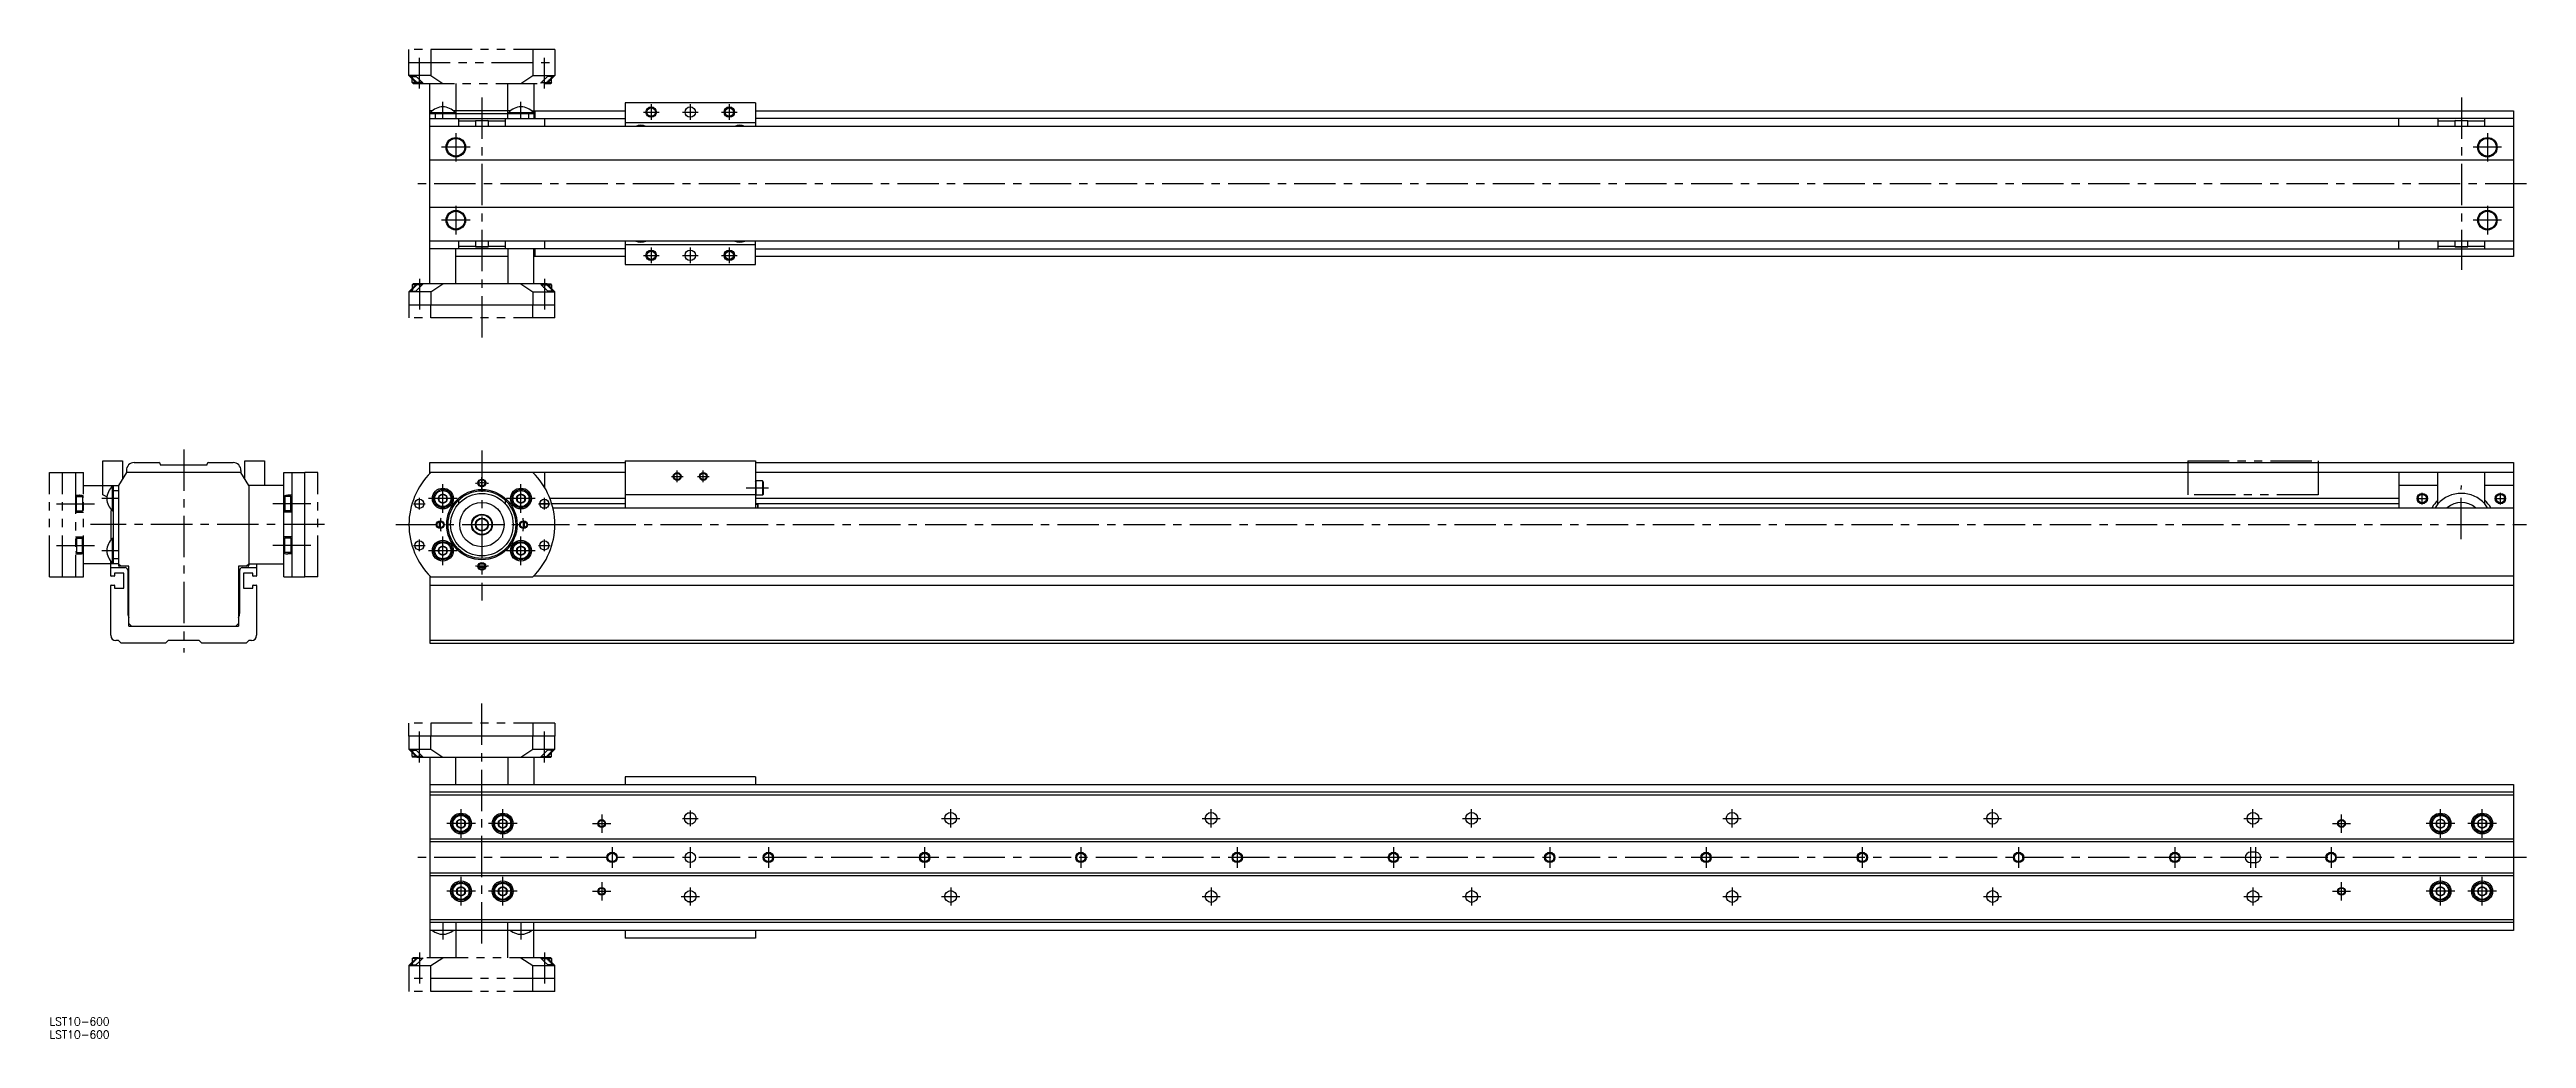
# Model space of a CAD drawing. Extents: x 0 to 951, y -8 to 372.
import ezdxf

# ---------------------------------------------------------------- set-up
doc = ezdxf.new("R2010")
doc.units = 0
doc.header["$LTSCALE"] = 0.5
doc.linetypes.add('CENTER', pattern=[50.8, 31.75, -6.35, 6.35, -6.35])
doc.linetypes.add('PHANTOM', pattern=[63.5, 31.75, -6.35, 6.35, -6.35, 6.35, -6.35])
for name, color, linetype in [('MSM_CENTER', 1, 'CENTER'), ('MSM_CONTINUOUS', 7, 'CONTINUOUS'), ('MSM_IMAGINARY', 6, 'PHANTOM'), ('MSM_NARROW', 5, 'CONTINUOUS'), ('MSM_PART_NUMBER', 7, 'CONTINUOUS')]:
    doc.layers.add(name, color=color, linetype=linetype)
doc.styles.get("Standard").update_dxf_attribs({"font": 'txt.shx', "height": 3, "bigfont": 'bigfont.shx'})

msp = doc.modelspace()

# ---------------------------------------------------------------- linework, layer by layer
at = {"layer": 'MSM_CENTER'}
for p, q in [((142, 356.64), (142, 368.49)), ((190, 356.64), (190, 368.49)), ((166, 353.2), (166, 260.07)), ((926, 353.2), (926, 287.04)), ((151, 345.41), (151, 351.62)), ((181, 345.41), (181, 351.62)), ((228, 347.64), (234, 347.64)), ((231, 350.64), (231, 344.64)), ((243, 347.64), (249, 347.64)), ((246, 350.64), (246, 344.64)), ((258, 347.64), (264, 347.64)), ((261, 350.64), (261, 344.64)), ((161.45, 334.14), (150.55, 334.14)), ((156, 339.59), (156, 328.69)), ((941.45, 334.14), (930.55, 334.14)), ((936, 339.59), (936, 328.69)), ((951, 320.14), (141, 320.14)), ((161.45, 306.14), (150.55, 306.14)), ((156, 311.59), (156, 300.69)), ((941.45, 306.14), (930.55, 306.14)), ((936, 311.59), (936, 300.69)), ((231, 295.64), (231, 289.64)), ((246, 295.64), (246, 289.64)), ((261, 295.64), (261, 289.64)), ((228, 292.64), (234, 292.64)), ((243, 292.64), (249, 292.64)), ((258, 292.64), (264, 292.64)), ((142, 283.64), (142, 271.79)), ((190, 283.64), (190, 271.79)), ((51.5, 218.06), (51.5, 140.11)), ((166, 217.76), (166, 160.13)), ((241, 205.51), (241, 210.01)), ((251, 205.51), (251, 210.01)), ((151, 193.76), (151, 204.76)), ((166, 203.01), (166, 207.51)), ((181, 193.76), (181, 204.76)), ((238.75, 207.76), (243.25, 207.76)), ((248.75, 207.76), (253.25, 207.76)), ((276, 203.26), (267.5, 203.26)), ((911, 197.01), (911, 201.51)), ((925.88, 183.64), (926, 204.28)), ((941, 197.01), (941, 201.51)), ((2.64, 197.26), (17.22, 197.26)), ((26.23, 199.26), (20.02, 199.26)), ((100.36, 197.26), (85.78, 197.26)), ((139.75, 197.26), (144.25, 197.26)), ((142, 195.01), (142, 199.51)), ((156.5, 199.26), (145.5, 199.26)), ((186.5, 199.26), (175.5, 199.26)), ((187.75, 197.26), (192.25, 197.26)), ((190, 195.01), (190, 199.51)), ((908.75, 199.26), (913.25, 199.26)), ((938.75, 199.26), (943.25, 199.26)), ((2.64, 181.26), (17.22, 181.26)), ((105.63, 189.26), (15.78, 189.26)), ((100.36, 181.26), (85.78, 181.26)), ((133, 189.26), (951, 189.26)), ((139.75, 181.26), (144.25, 181.26)), ((142, 179.01), (142, 183.51)), ((151, 173.76), (151, 184.76)), ((181, 173.76), (181, 184.76)), ((187.75, 181.26), (192.25, 181.26)), ((190, 179.01), (190, 183.51)), ((26.23, 179.26), (20.02, 179.26)), ((156.5, 179.26), (145.5, 179.26)), ((186.5, 179.26), (175.5, 179.26)), ((166, 28.5), (166, 121.5)), ((142, 98), (142, 109.85)), ((190, 98), (190, 109.85)), ((158, 69), (158, 80)), ((174, 69), (174, 80)), ((212, 78), (212, 71)), ((243, 76.5), (249, 76.5)), ((246, 79.5), (246, 73.5)), ((342.5, 76.5), (349.5, 76.5)), ((346, 73), (346, 80)), ((442.5, 76.5), (449.5, 76.5)), ((446, 73), (446, 80)), ((542.5, 76.5), (549.5, 76.5)), ((546, 73), (546, 80)), ((642.5, 76.5), (649.5, 76.5)), ((646, 73), (646, 80)), ((742.5, 76.5), (749.5, 76.5)), ((746, 73), (746, 80)), ((842.5, 76.5), (849.5, 76.5)), ((846, 73), (846, 80)), ((880, 71), (880, 78)), ((918, 69), (918, 80)), ((934, 69), (934, 80)), ((163.5, 74.5), (152.5, 74.5)), ((179.5, 74.5), (168.5, 74.5)), ((208.5, 74.5), (215.5, 74.5)), ((876.5, 74.5), (883.5, 74.5)), ((923.5, 74.5), (912.5, 74.5)), ((939.5, 74.5), (928.5, 74.5)), ((951, 61.5), (141, 61.5)), ((216, 65.5), (216, 57.5)), ((246, 65.5), (246, 57.5)), ((276, 65.5), (276, 57.5)), ((336, 65.5), (336, 57.5)), ((396, 65.5), (396, 57.5)), ((456, 65.5), (456, 57.5)), ((516, 65.5), (516, 57.5)), ((576, 65.5), (576, 57.5)), ((636, 65.5), (636, 57.5)), ((696, 65.5), (696, 57.5)), ((756, 65.5), (756, 57.5)), ((816, 65.5), (816, 57.5)), ((845, 65.5), (845, 57.5)), ((847, 65.5), (847, 57.5)), ((876, 65.5), (876, 57.5)), ((163.5, 48.5), (152.5, 48.5)), ((158, 43), (158, 54)), ((179.5, 48.5), (168.5, 48.5)), ((174, 43), (174, 54)), ((208.5, 48.5), (215.5, 48.5)), ((212, 52), (212, 45)), ((246, 50), (246, 43)), ((346, 50), (346, 43)), ((446, 50), (446, 43)), ((546, 50), (546, 43)), ((646, 50), (646, 43)), ((746, 50), (746, 43)), ((846, 50), (846, 43)), ((876.5, 48.5), (883.5, 48.5)), ((880, 45), (880, 52)), ((923.5, 48.5), (912.5, 48.5)), ((918, 43), (918, 54)), ((939.5, 48.5), (928.5, 48.5)), ((934, 43), (934, 54)), ((242.5, 46.5), (249.5, 46.5)), ((342.5, 46.5), (349.5, 46.5)), ((442.5, 46.5), (449.5, 46.5)), ((542.5, 46.5), (549.5, 46.5)), ((642.5, 46.5), (649.5, 46.5)), ((742.5, 46.5), (749.5, 46.5)), ((842.5, 46.5), (849.5, 46.5)), ((151, 36.23), (151, 30.02)), ((181, 36.23), (181, 30.02)), ((142, 25), (142, 13.15)), ((190, 25), (190, 13.15))]:
    msp.add_line(p, q, dxfattribs=at)
for start, end in [(81.0384, 98.9616), (171.0384, 188.9616), (351.0384, 8.9616), (261.0384, 278.9616)]:
    msp.add_arc((166, 189.26), 16, start, end, dxfattribs=at)
at = {"layer": 'MSM_CONTINUOUS'}
for p, q in [((146, 281.64), (146, 348.14)), ((147.01, 348.14), (146, 348.14)), ((146, 347.14), (186, 347.14)), ((146, 345.14), (221, 345.14)), ((146.3, 347.43), (155.7, 347.43)), ((146.3, 347.43), (146.3, 347.14)), ((148, 347.14), (148, 345.14)), ((177.01, 348.14), (154.99, 348.14)), ((155.7, 347.14), (155.7, 347.43)), ((157, 345.14), (157, 342.14)), ((163.5, 344.14), (157, 344.14)), ((163.7, 344.44), (163.5, 344.24)), ((163.5, 344.24), (163.5, 342.14)), ((168.5, 344.24), (163.5, 344.24)), ((163.7, 344.44), (168.3, 344.44)), ((168.5, 344.24), (168.3, 344.44)), ((168.5, 342.14), (168.5, 344.24)), ((175, 344.14), (168.5, 344.14)), ((175, 342.14), (175, 345.14)), ((176.3, 347.43), (185.7, 347.43)), ((176.3, 347.43), (176.3, 347.14)), ((184, 345.14), (184, 347.14)), ((185.01, 348.14), (221, 348.14)), ((185.7, 347.14), (185.7, 347.43)), ((186, 347.14), (186, 345.14)), ((186.5, 345.14), (186.5, 348.14)), ((190, 345.14), (190, 342.14)), ((271, 351.14), (221, 351.14)), ((221, 351.14), (221, 342.14)), ((221, 343.64), (271, 343.64)), ((271, 351.14), (271, 342.14)), ((271, 348.14), (946, 348.14)), ((946, 345.14), (271, 345.14)), ((902, 342.14), (902, 345.14)), ((917, 345.14), (917, 342.14)), ((923.5, 344.14), (917, 344.14)), ((923.7, 344.44), (923.5, 344.24)), ((923.5, 344.24), (923.5, 342.14)), ((928.5, 344.24), (923.5, 344.24)), ((923.7, 344.44), (928.3, 344.44)), ((928.5, 344.24), (928.3, 344.44)), ((928.5, 342.14), (928.5, 344.24)), ((935, 344.14), (928.5, 344.14)), ((935, 342.14), (935, 345.14)), ((946, 348.14), (946, 292.14)), ((946, 342.14), (146, 342.14)), ((946, 329.14), (146, 329.14)), ((146, 311.14), (946, 311.14)), ((946, 298.14), (146, 298.14)), ((221, 295.14), (146, 295.14)), ((156, 281.64), (156, 295.14)), ((157, 298.14), (157, 295.14)), ((157, 296.14), (163.5, 296.14)), ((163.5, 298.14), (163.5, 296.04)), ((163.5, 296.04), (163.7, 295.84)), ((163.5, 296.04), (168.5, 296.04)), ((168.3, 295.84), (163.7, 295.84)), ((168.3, 295.84), (168.5, 296.04)), ((168.5, 296.04), (168.5, 298.14)), ((168.5, 296.14), (175, 296.14)), ((175, 295.14), (175, 298.14)), ((176, 295.14), (176, 281.64)), ((186, 281.64), (186, 295.14)), ((186.5, 292.14), (186.5, 295.14)), ((190, 298.14), (190, 295.14)), ((221, 298.14), (221, 289.14)), ((271, 296.64), (221, 296.64)), ((271, 289.14), (271, 298.14)), ((271, 295.14), (946, 295.14)), ((902, 295.14), (902, 298.14)), ((917, 298.14), (917, 295.14)), ((917, 296.14), (923.5, 296.14)), ((923.5, 298.14), (923.5, 296.04)), ((923.5, 296.04), (923.7, 295.84)), ((923.5, 296.04), (928.5, 296.04)), ((928.3, 295.84), (923.7, 295.84)), ((928.3, 295.84), (928.5, 296.04)), ((928.5, 296.04), (928.5, 298.14)), ((928.5, 296.14), (935, 296.14)), ((935, 295.14), (935, 298.14)), ((176, 292.14), (156, 292.14)), ((221, 292.14), (186, 292.14)), ((221, 289.14), (271, 289.14)), ((946, 292.14), (271, 292.14)), ((141, 281.64), (138, 278.64)), ((138, 278.64), (138, 273.64)), ((146.4, 278.64), (138, 278.64)), ((191, 281.64), (141, 281.64)), ((146.4, 278.64), (151, 281.64)), ((146.4, 278.64), (146.4, 273.64)), ((181, 281.64), (185.6, 278.64)), ((185.6, 278.64), (185.6, 273.64)), ((185.6, 278.64), (194, 278.64)), ((194, 278.64), (191, 281.64)), ((194, 273.64), (194, 278.64)), ((138, 273.64), (194, 273.64)), ((20.5, 200.76), (20.5, 213.76)), ((20.5, 213.76), (28, 213.76)), ((29.5, 209.26), (26.5, 204.26)), ((28, 213.76), (28, 206.76)), ((29.5, 210.06), (29.5, 209.26)), ((73.5, 209.26), (29.5, 209.26)), ((32.5, 213.06), (42, 213.06)), ((42.5, 212.56), (42.5, 212.26)), ((42.5, 212.26), (60.5, 212.26)), ((60.5, 212.26), (60.5, 212.56)), ((61, 213.06), (70.5, 213.06)), ((73.5, 210.06), (73.5, 209.26)), ((76.5, 204.26), (73.5, 209.26)), ((75, 206.76), (75, 213.76)), ((75, 213.76), (82.5, 213.76)), ((82.5, 213.76), (82.5, 204.26)), ((90, 209.26), (98, 209.26)), ((90, 169.26), (90, 209.26)), ((93, 209.26), (93, 169.26)), ((98, 169.26), (98, 209.26)), ((146, 208.85), (146, 213.06)), ((146, 213.06), (221, 213.06)), ((221, 209.26), (146, 209.26)), ((190, 209.26), (190, 203.68)), ((221, 213.76), (271, 213.76)), ((221, 213.76), (221, 195.76)), ((271, 213.76), (271, 195.76)), ((271, 213.06), (946, 213.06)), ((946, 209.26), (271, 209.26)), ((902, 209.26), (902, 195.76)), ((917, 197.2), (917, 209.26)), ((935, 197.2), (935, 209.26)), ((946, 213.06), (946, 143.76)), ((22.03, 199.87), (20.5, 200.76)), ((24.21, 194.56), (24.21, 203.96)), ((24.5, 203.96), (24.21, 203.96)), ((24.5, 174.26), (24.5, 204.26)), ((24.5, 204.26), (26.5, 204.26)), ((26.5, 202.26), (24.5, 202.26)), ((26.5, 204.26), (26.5, 173.76)), ((90, 204.26), (76.5, 204.26)), ((76.5, 204.26), (76.5, 173.76)), ((93, 200.51), (91.51, 200.51)), ((151, 200.99), (149.5, 200.12)), ((149.5, 200.12), (149.5, 198.39)), ((152.5, 200.12), (151, 200.99)), ((152.5, 198.39), (152.5, 200.12)), ((181, 200.99), (179.5, 200.12)), ((179.5, 200.12), (179.5, 198.39)), ((182.5, 200.12), (181, 200.99)), ((182.5, 198.39), (182.5, 200.12)), ((190, 204.26), (189.64, 204.26)), ((271, 200.76), (221, 200.76)), ((271, 205.71), (271.3, 206.01)), ((271, 200.81), (271.3, 200.51)), ((273.7, 206.01), (271.3, 206.01)), ((271.3, 200.51), (271.3, 206.01)), ((273.7, 200.51), (271.3, 200.51)), ((274, 205.71), (273.7, 206.01)), ((273.7, 206.01), (273.7, 200.51)), ((273.7, 200.51), (274, 200.81)), ((274, 205.71), (274, 200.81)), ((917, 204.26), (902, 204.26)), ((946, 204.26), (935, 204.26)), ((23.5, 193.76), (23.5, 183.27)), ((24.21, 194.56), (24.5, 194.56)), ((93, 194.01), (90, 194.01)), ((149.5, 198.39), (151, 197.53)), ((151, 197.53), (152.5, 198.39)), ((157, 198.64), (157, 197.2)), ((175, 197.2), (175, 198.64)), ((179.5, 198.39), (181, 197.53)), ((181, 197.53), (182.5, 198.39)), ((191.75, 197.18), (188.25, 197.18)), ((189.1, 195.76), (190.9, 195.76)), ((190, 199.01), (190, 195.76)), ((192.11, 199.38), (221, 199.38)), ((221, 197.18), (192.85, 197.18)), ((193.23, 195.76), (946, 195.76)), ((271, 199.38), (902, 199.38)), ((902, 197.18), (271, 197.18)), ((271.5, 197.06), (272, 197.06)), ((272, 195.76), (272, 197.06)), ((272, 197.06), (272, 195.76)), ((272, 196.66), (272, 195.76)), ((917, 197.2), (915.91, 195.76)), ((936.09, 195.76), (935, 197.2)), ((24.21, 174.56), (24.21, 183.96)), ((24.5, 183.96), (24.21, 183.96)), ((93, 184.51), (90, 184.51)), ((151, 180.99), (149.5, 180.12)), ((152.5, 180.12), (151, 180.99)), ((181, 180.99), (179.5, 180.12)), ((182.5, 180.12), (181, 180.99)), ((23.5, 169.66), (23.5, 175.25)), ((23.5, 172.76), (29, 172.76)), ((24.21, 174.56), (24.5, 174.56)), ((24.5, 176.26), (26.5, 176.26)), ((26.5, 174.26), (24.5, 174.26)), ((26.5, 174.26), (27.5, 173.26)), ((30.5, 173.26), (27.5, 173.26)), ((30, 171.76), (30, 155.26)), ((30.5, 150.26), (30.5, 173.26)), ((75.5, 173.26), (72.5, 173.26)), ((72.5, 173.26), (72.5, 150.26)), ((73, 155.26), (73, 171.76)), ((74, 172.76), (79.5, 172.76)), ((75.5, 173.26), (76.5, 174.26)), ((76.5, 174.26), (90, 174.26)), ((79.5, 174.26), (79.5, 169.66)), ((93, 178.01), (91.51, 178.01)), ((149.5, 180.12), (149.5, 178.39)), ((149.5, 178.39), (151, 177.53)), ((151, 177.53), (152.5, 178.39)), ((152.5, 178.39), (152.5, 180.12)), ((167.25, 173.26), (164.75, 173.26)), ((167.15, 172.76), (164.85, 172.76)), ((165.25, 174.26), (166.75, 174.26)), ((179.5, 180.12), (179.5, 178.39)), ((179.5, 178.39), (181, 177.53)), ((181, 177.53), (182.5, 178.39)), ((182.5, 178.39), (182.5, 180.12)), ((23.5, 146.76), (23.5, 165.86)), ((24.8, 169.46), (23.7, 169.46)), ((23.7, 166.06), (24.8, 166.06)), ((28.5, 170.66), (25, 170.66)), ((25, 170.66), (25, 169.66)), ((25, 165.86), (25, 164.86)), ((25, 164.86), (28.5, 164.86)), ((28.5, 164.86), (28.5, 170.66)), ((78, 170.66), (74.5, 170.66)), ((74.5, 170.66), (74.5, 164.86)), ((74.5, 164.86), (78, 164.86)), ((78, 169.66), (78, 170.66)), ((78, 164.86), (78, 165.86)), ((79.3, 169.46), (78.2, 169.46)), ((78.2, 166.06), (79.3, 166.06)), ((79.5, 165.86), (79.5, 146.76)), ((90, 169.26), (98, 169.26)), ((146, 169.66), (146, 143.76)), ((146, 169.66), (146, 169.66)), ((146.2, 169.46), (146, 169.46)), ((146, 166.06), (946, 166.06)), ((146.4, 169.26), (185.6, 169.26)), ((946, 169.46), (185.8, 169.46)), ((26.5, 144.76), (25.5, 144.76)), ((27.5, 143.76), (26.5, 144.76)), ((44.5, 143.76), (27.5, 143.76)), ((30.5, 151.26), (31.5, 150.26)), ((30.5, 150.26), (72.5, 150.26)), ((45.5, 144.76), (44.5, 143.76)), ((57.5, 144.76), (45.5, 144.76)), ((58.5, 143.76), (57.5, 144.76)), ((75.5, 143.76), (58.5, 143.76)), ((71.5, 150.26), (72.5, 151.26)), ((76.5, 144.76), (75.5, 143.76)), ((77.5, 144.76), (76.5, 144.76)), ((946, 144.76), (146, 144.76)), ((146, 143.76), (946, 143.76)), ((138, 108), (138, 103)), ((194, 108), (138, 108)), ((146.4, 103), (146.4, 108)), ((185.6, 103), (185.6, 108)), ((194, 103), (194, 108)), ((138, 103), (146.4, 103)), ((141, 100), (138, 103)), ((141, 100), (191, 100)), ((146, 100), (146, 33.5)), ((146.4, 103), (151, 100)), ((156, 89.5), (156, 100)), ((176, 100), (176, 89.5)), ((181, 100), (185.6, 103)), ((185.6, 103), (194, 103)), ((186, 100), (186, 89.5)), ((194, 103), (191, 100)), ((146, 89.5), (946, 89.5)), ((946, 86.5), (146, 86.5)), ((271, 92.5), (221, 92.5)), ((221, 92.5), (221, 89.5)), ((271, 92.5), (271, 89.5)), ((946, 89.5), (946, 33.5)), ((146, 85.5), (946, 85.5)), ((158, 76.23), (156.5, 75.37)), ((159.5, 75.37), (158, 76.23)), ((174, 76.23), (172.5, 75.37)), ((175.5, 75.37), (174, 76.23)), ((247.03, 78.5), (244.97, 78.5)), ((918, 76.23), (916.5, 75.37)), ((919.5, 75.37), (918, 76.23)), ((934, 76.23), (932.5, 75.37)), ((935.5, 75.37), (934, 76.23)), ((946, 68.5), (146, 68.5)), ((946, 67.5), (146, 67.5)), ((156.5, 75.37), (156.5, 73.63)), ((156.5, 73.63), (158, 72.77)), ((158, 72.77), (159.5, 73.63)), ((159.5, 73.63), (159.5, 75.37)), ((172.5, 75.37), (172.5, 73.63)), ((172.5, 73.63), (174, 72.77)), ((174, 72.77), (175.5, 73.63)), ((175.5, 73.63), (175.5, 75.37)), ((916.5, 75.37), (916.5, 73.63)), ((916.5, 73.63), (918, 72.77)), ((918, 72.77), (919.5, 73.63)), ((919.5, 73.63), (919.5, 75.37)), ((932.5, 75.37), (932.5, 73.63)), ((932.5, 73.63), (934, 72.77)), ((934, 72.77), (935.5, 73.63)), ((935.5, 73.63), (935.5, 75.37)), ((847, 63.5), (845, 63.5)), ((845, 59.5), (847, 59.5)), ((946, 55.5), (146, 55.5)), ((146, 54.5), (946, 54.5)), ((158, 50.23), (156.5, 49.37)), ((156.5, 49.37), (156.5, 47.63)), ((156.5, 47.63), (158, 46.77)), ((159.5, 49.37), (158, 50.23)), ((158, 46.77), (159.5, 47.63)), ((159.5, 47.63), (159.5, 49.37)), ((174, 50.23), (172.5, 49.37)), ((172.5, 49.37), (172.5, 47.63)), ((172.5, 47.63), (174, 46.77)), ((175.5, 49.37), (174, 50.23)), ((174, 46.77), (175.5, 47.63)), ((175.5, 47.63), (175.5, 49.37)), ((918, 50.23), (916.5, 49.37)), ((916.5, 49.37), (916.5, 47.63)), ((916.5, 47.63), (918, 46.77)), ((919.5, 49.37), (918, 50.23)), ((918, 46.77), (919.5, 47.63)), ((919.5, 47.63), (919.5, 49.37)), ((934, 50.23), (932.5, 49.37)), ((932.5, 49.37), (932.5, 47.63)), ((932.5, 47.63), (934, 46.77)), ((935.5, 49.37), (934, 50.23)), ((934, 46.77), (935.5, 47.63)), ((935.5, 47.63), (935.5, 49.37)), ((247.03, 44.5), (244.97, 44.5)), ((946, 37.5), (146, 37.5)), ((946, 36.5), (146, 36.5)), ((946, 33.5), (146, 33.5)), ((221, 33.5), (221, 30.5)), ((271, 30.5), (221, 30.5)), ((271, 33.5), (271, 30.5))]:
    msp.add_line(p, q, dxfattribs=at)
for centre, radius in [((231, 347.64), 1.62), ((246, 347.64), 2), ((261, 347.64), 1.62), ((156, 334.14), 3.75), ((156, 334.14), 3.4), ((936, 334.14), 3.75), ((936, 334.14), 3.4), ((156, 306.14), 3.75), ((156, 306.14), 3.4), ((936, 306.14), 3.75), ((936, 306.14), 3.4), ((231, 292.64), 1.62), ((246, 292.64), 2), ((261, 292.64), 1.62), ((151, 199.26), 4), ((151, 199.26), 3.5), ((151, 199.26), 3.1), ((151, 199.26), 1.73), ((166, 189.26), 13.5), ((166, 189.26), 13), ((166, 189.26), 12), ((166, 205.26), 1.23), ((181, 199.26), 4), ((181, 199.26), 3.5), ((181, 199.26), 3.1), ((181, 199.26), 1.73), ((241, 207.76), 1.23), ((251, 207.76), 1.23), ((911, 199.26), 1.62), ((941, 199.26), 1.62), ((142, 197.26), 1.75), ((150, 189.26), 1.23), ((166, 189.26), 8.5), ((166, 189.26), 4), ((166, 189.26), 3.8), ((166, 189.26), 2.5), ((166, 189.26), 2.3), ((182, 189.26), 1.23), ((190, 197.26), 1.75), ((142, 181.26), 1.75), ((151, 179.26), 4), ((151, 179.26), 3.5), ((151, 179.26), 3.1), ((151, 179.26), 1.73), ((181, 179.26), 4), ((181, 179.26), 3.5), ((181, 179.26), 3.1), ((181, 179.26), 1.73), ((190, 181.26), 1.75), ((166, 173.26), 1.23), ((158, 74.5), 4), ((158, 74.5), 3.5), ((158, 74.5), 3.1), ((158, 74.5), 1.73), ((174, 74.5), 4), ((174, 74.5), 3.5), ((174, 74.5), 3.1), ((174, 74.5), 1.73), ((246, 76.5), 2.25), ((346, 76.5), 2.25), ((446, 76.5), 2.25), ((546, 76.5), 2.25), ((646, 76.5), 2.25), ((746, 76.5), 2.25), ((846, 76.5), 2.25), ((918, 74.5), 4), ((918, 74.5), 3.5), ((918, 74.5), 3.1), ((918, 74.5), 1.73), ((934, 74.5), 4), ((934, 74.5), 3.5), ((934, 74.5), 3.1), ((934, 74.5), 1.73), ((212, 74.5), 1.23), ((880, 74.5), 1.23), ((216, 61.5), 1.62), ((246, 61.5), 2), ((276, 61.5), 1.62), ((336, 61.5), 1.62), ((396, 61.5), 1.62), ((456, 61.5), 1.62), ((516, 61.5), 1.62), ((576, 61.5), 1.62), ((636, 61.5), 1.62), ((696, 61.5), 1.62), ((756, 61.5), 1.62), ((816, 61.5), 1.62), ((876, 61.5), 1.62), ((158, 48.5), 4), ((158, 48.5), 3.5), ((158, 48.5), 3.1), ((158, 48.5), 1.73), ((174, 48.5), 4), ((174, 48.5), 3.5), ((174, 48.5), 3.1), ((174, 48.5), 1.73), ((212, 48.5), 1.23), ((246, 46.5), 2.25), ((346, 46.5), 2.25), ((446, 46.5), 2.25), ((546, 46.5), 2.25), ((646, 46.5), 2.25), ((746, 46.5), 2.25), ((846, 46.5), 2.25), ((880, 48.5), 1.23), ((918, 48.5), 4), ((918, 48.5), 3.5), ((918, 48.5), 3.1), ((918, 48.5), 1.73), ((934, 48.5), 4), ((934, 48.5), 3.5), ((934, 48.5), 3.1), ((934, 48.5), 1.73)]:
    msp.add_circle(centre, radius, dxfattribs=at)
for centre, radius, start, end in [((151, 343.54), 6.1, 39.60193, 140.39807), ((181, 343.54), 6.1, 39.60193, 140.39807), ((227, 338.64), 4, 61.04501, 118.95499), ((265, 338.64), 4, 61.04501, 118.95499), ((227, 301.64), 4, 241.04501, 298.95499), ((265, 301.64), 4, 241.04501, 298.95499), ((1777.52, -1384.49), 2335.11, 134.4782, 134.58316), ((112.21, 311.2), 43.03, 310.84869, 316.62856), ((219.76, 311.17), 43, 223.36926, 229.15349), ((-1774.76, -1719.17), 2804.58, 45.42562, 45.51301), ((32.5, 210.06), 3, 90, 180), ((42, 212.56), 0.5, 0, 90), ((61, 212.56), 0.5, 90, 180), ((70.5, 210.06), 3, 0, 90), ((166, 189.26), 28, 134.41534, 225.58466), ((166, 189.26), 28, 314.41534, 45.58466), ((28.1, 199.26), 6.1, 129.60193, 230.39807), ((91.65, 196.63), 3.89, 92.09007, 115.08931), ((926, 189.26), 12, 41.40915, 138.58995), ((25.5, 193.76), 2, 145.7147, 180), ((155.58, 189.26), 6, 168.31564, 191.68436), ((176.42, 189.26), 6, 348.31564, 11.68436), ((271.5, 197.56), 0.5, 228.59021, 269.99868), ((926, 189.26), 13, 133.81273, 149.99992), ((926, 189.26), 8.5, 49.88096, 130.11904), ((926, 189.26), 13, 30.00008, 46.18651), ((28.1, 179.26), 6.1, 129.60193, 230.39807), ((27.5, 173.76), 1, 180, 270), ((29, 171.76), 1, 0, 90), ((74, 171.76), 1, 90, 180), ((75.5, 173.76), 1, 270, 0), ((91.65, 181.89), 3.89, 244.91069, 267.90993), ((23.7, 169.66), 0.2, 180, 270), ((23.7, 165.86), 0.2, 90, 180), ((24.8, 169.66), 0.2, 270, 0), ((24.8, 165.86), 0.2, 0, 90), ((78.2, 169.66), 0.2, 180, 270), ((78.2, 165.86), 0.2, 90, 180), ((79.3, 169.66), 0.2, 270, 0), ((79.3, 165.86), 0.2, 0, 90), ((33, 155.26), 3, 180.00007, 213.55729), ((70, 155.26), 3, 326.44271, 359.99993), ((25.5, 146.76), 2, 180, 270), ((77.5, 146.76), 2, 270, 0), ((1777.52, 1766.14), 2335.11, 225.41684, 225.5218), ((112.21, 70.45), 43.03, 43.37144, 49.15131), ((219.76, 70.47), 43, 130.84651, 136.63074), ((-1774.76, 2100.81), 2804.58, 314.48699, 314.57438), ((845, 61.5), 2, 90.00074, 269.99926), ((847, 61.5), 2, 269.99733, 90.00267), ((151, 38.1), 6.1, 228.94665, 311.05335), ((181, 38.1), 6.1, 228.94665, 311.05335)]:
    msp.add_arc(centre, radius, start, end, dxfattribs=at)
at = {"layer": 'MSM_IMAGINARY'}
for p, q in [((194, 371.64), (138, 371.64)), ((138, 361.64), (138, 371.64)), ((146.4, 371.64), (146.4, 361.64)), ((185.6, 371.64), (185.6, 361.64)), ((194, 371.64), (194, 361.64)), ((138, 366.64), (194, 366.64)), ((141, 358.64), (138, 361.64)), ((146.4, 361.64), (138, 361.64)), ((139.55, 361.64), (139.25, 361.34)), ((146.4, 361.64), (151, 358.64)), ((181, 358.64), (185.6, 361.64)), ((185.6, 361.64), (194, 361.64)), ((194, 361.64), (191, 358.64)), ((192.45, 361.64), (192.75, 361.34)), ((139.25, 358.94), (139.25, 361.34)), ((139.25, 361.34), (140.7, 361.34)), ((139.25, 358.94), (139.55, 358.64)), ((143.21, 358.94), (139.25, 358.94)), ((139.55, 358.64), (192.45, 358.64)), ((146, 345.14), (146, 358.64)), ((156, 358.64), (156, 345.14)), ((176, 345.14), (176, 358.64)), ((186, 358.64), (186, 345.14)), ((188.79, 358.94), (192.75, 358.94)), ((192.75, 361.34), (191.3, 361.34)), ((192.75, 358.94), (192.45, 358.64)), ((192.75, 358.94), (192.75, 361.34)), ((139.25, 281.34), (139.55, 281.64)), ((139.25, 281.34), (139.25, 278.94)), ((143.21, 281.34), (139.25, 281.34)), ((139.55, 278.64), (139.25, 278.94)), ((139.25, 278.94), (140.7, 278.94)), ((141, 281.64), (139.55, 281.64)), ((188.79, 281.34), (192.75, 281.34)), ((191, 281.64), (192.45, 281.64)), ((192.75, 278.94), (191.3, 278.94)), ((192.75, 281.34), (192.45, 281.64)), ((192.45, 278.64), (192.75, 278.94)), ((192.75, 281.34), (192.75, 278.94)), ((138, 273.64), (138, 268.64)), ((194, 268.64), (138, 268.64)), ((146.4, 268.64), (146.4, 273.64)), ((185.6, 268.64), (185.6, 273.64)), ((194, 268.64), (194, 273.64)), ((0, 209.26), (13, 209.26)), ((0, 169.26), (0, 209.26)), ((5, 169.26), (5, 209.26)), ((10, 209.26), (10, 169.26)), ((13, 169.26), (13, 209.26)), ((103, 209.26), (98, 209.26)), ((103, 169.26), (103, 209.26)), ((821, 213.76), (821, 200.76)), ((821, 213.76), (871, 213.76)), ((871, 213.76), (871, 200.76)), ((10, 200.51), (11.49, 200.51)), ((10.3, 200.01), (10, 199.71)), ((10.3, 200.01), (12.7, 200.01)), ((10.3, 194.51), (10.3, 200.01)), ((13, 199.71), (12.7, 200.01)), ((12.7, 200.01), (12.7, 194.51)), ((13, 204.26), (24.5, 204.26)), ((90, 199.71), (90.3, 200.01)), ((92.7, 200.01), (90.3, 200.01)), ((90.3, 200.01), (90.3, 194.51)), ((92.7, 200.01), (93, 199.71)), ((92.7, 194.51), (92.7, 200.01)), ((871, 200.76), (821, 200.76)), ((10, 194.81), (10.3, 194.51)), ((10, 194.01), (13, 194.01)), ((10.3, 194.51), (12.7, 194.51)), ((13, 194.81), (12.7, 194.51)), ((90, 194.81), (90.3, 194.51)), ((92.7, 194.51), (90.3, 194.51)), ((93, 194.81), (92.7, 194.51)), ((10, 184.51), (13, 184.51)), ((10, 183.71), (10.3, 184.01)), ((10.3, 184.01), (10.3, 178.51)), ((10.3, 184.01), (12.7, 184.01)), ((12.7, 178.51), (12.7, 184.01)), ((13, 183.71), (12.7, 184.01)), ((90, 183.71), (90.3, 184.01)), ((90.3, 178.51), (90.3, 184.01)), ((92.7, 184.01), (90.3, 184.01)), ((92.7, 184.01), (92.7, 178.51)), ((93, 183.71), (92.7, 184.01)), ((10.3, 178.51), (10, 178.81)), ((10, 178.01), (11.49, 178.01)), ((10.3, 178.51), (12.7, 178.51)), ((13, 178.81), (12.7, 178.51)), ((24.5, 174.26), (13, 174.26)), ((90, 178.81), (90.3, 178.51)), ((92.7, 178.51), (90.3, 178.51)), ((92.7, 178.51), (93, 178.81)), ((0, 169.26), (13, 169.26)), ((103, 169.26), (98, 169.26)), ((194, 113), (138, 113)), ((138, 108), (138, 113)), ((146.4, 113), (146.4, 108)), ((185.6, 113), (185.6, 108)), ((194, 113), (194, 108)), ((139.55, 103), (139.25, 102.7)), ((139.25, 100.3), (139.25, 102.7)), ((139.25, 102.7), (140.7, 102.7)), ((139.25, 100.3), (139.55, 100)), ((143.21, 100.3), (139.25, 100.3)), ((141, 100), (139.55, 100)), ((188.79, 100.3), (192.75, 100.3)), ((191, 100), (192.45, 100)), ((192.75, 102.7), (191.3, 102.7)), ((192.45, 103), (192.75, 102.7)), ((192.75, 100.3), (192.45, 100)), ((192.75, 100.3), (192.75, 102.7)), ((146, 36.5), (146, 23)), ((156, 36.5), (156, 23)), ((176, 23), (176, 36.5)), ((186, 23), (186, 36.5)), ((141, 23), (138, 20)), ((138, 20), (146.4, 20)), ((138, 20), (138, 10)), ((139.25, 22.7), (139.55, 23)), ((139.25, 22.7), (139.25, 20.3)), ((143.21, 22.7), (139.25, 22.7)), ((139.25, 20.3), (140.7, 20.3)), ((139.55, 20), (139.25, 20.3)), ((192.45, 23), (139.55, 23)), ((146.4, 20), (151, 23)), ((146.4, 10), (146.4, 20)), ((181, 23), (185.6, 20)), ((185.6, 20), (194, 20)), ((185.6, 10), (185.6, 20)), ((188.79, 22.7), (192.75, 22.7)), ((194, 20), (191, 23)), ((192.75, 20.3), (191.3, 20.3)), ((192.75, 22.7), (192.45, 23)), ((192.45, 20), (192.75, 20.3)), ((192.75, 22.7), (192.75, 20.3)), ((194, 10), (194, 20)), ((194, 15), (138, 15)), ((194, 10), (138, 10))]:
    msp.add_line(p, q, dxfattribs=at)
for centre, radius, start, end in [((1777.52, 2024.78), 2335.11, 225.41684, 225.5218), ((112.21, 329.09), 43.03, 43.37144, 49.15131), ((219.76, 329.12), 43, 130.84651, 136.63074), ((-1774.76, 2359.46), 2804.58, 314.48699, 314.57438), ((11.35, 196.63), 3.89, 64.91069, 87.90993), ((11.35, 181.89), 3.89, 272.09007, 295.08931), ((1777.52, -1643.14), 2335.11, 134.4782, 134.58316), ((112.21, 52.55), 43.03, 310.84869, 316.62856), ((219.76, 52.53), 43, 223.36926, 229.15349), ((-1774.76, -1977.81), 2804.58, 45.42562, 45.51301)]:
    msp.add_arc(centre, radius, start, end, dxfattribs=at)
at = {"layer": 'MSM_NARROW'}
for centre, radius in [((231, 347.64), 2), ((261, 347.64), 2), ((231, 292.64), 2), ((261, 292.64), 2), ((241, 207.76), 1.5), ((251, 207.76), 1.5), ((166, 205.26), 1.5), ((911, 199.26), 2), ((941, 199.26), 2), ((150, 189.26), 1.5), ((182, 189.26), 1.5), ((166, 173.26), 1.5), ((212, 74.5), 1.5), ((880, 74.5), 1.5), ((216, 61.5), 2), ((276, 61.5), 2), ((336, 61.5), 2), ((396, 61.5), 2), ((456, 61.5), 2), ((516, 61.5), 2), ((576, 61.5), 2), ((636, 61.5), 2), ((696, 61.5), 2), ((756, 61.5), 2), ((816, 61.5), 2), ((876, 61.5), 2), ((212, 48.5), 1.5), ((880, 48.5), 1.5)]:
    msp.add_circle(centre, radius, dxfattribs=at)

# ---------------------------------------------------------------- texts
at = {"layer": 'MSM_PART_NUMBER'}
for p in [(0, -3), (0, -8)]:
    msp.add_text('LST10-600', height=3, dxfattribs=at).set_placement(p)

doc.saveas('drawing.dxf')
